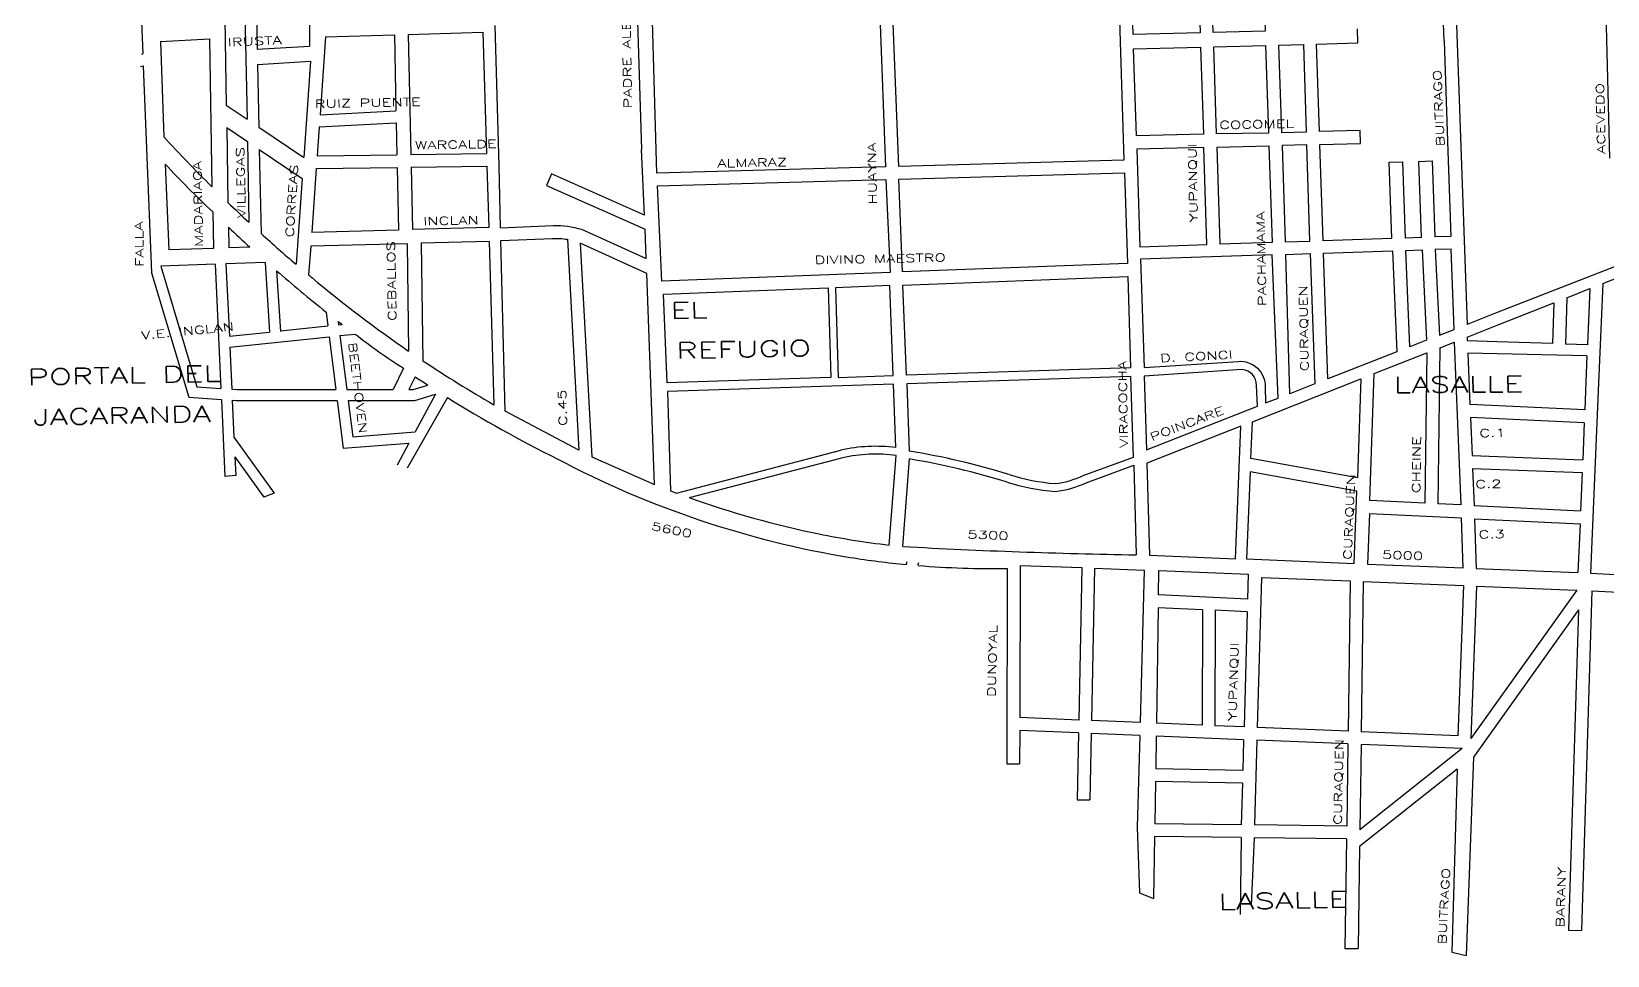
# Model space of a CAD drawing. Header units: millimetres. Extents: x 4375152 to 4409667, y 6523746 to 6549185.
# Drawn here: x 4376885 to 4378854, y 6531352 to 6532505 of the extents above; entities that cross this region are included whole.
import ezdxf

# ---------------------------------------------------------------- set-up
doc = ezdxf.new("R2010")
doc.units = ezdxf.units.MM
for name, color, linetype in [('LINEA CALLE', 252, 'Continuous'), ('NOMBRE BARRIO', 8, 'Continuous'), ('NOMBRE CALLE', 252, 'Continuous')]:
    doc.layers.add(name, color=color, linetype=linetype)
doc.styles.add('ROMANS', font='romans')
doc.styles.add('S1', font='ROMANS')

msp = doc.modelspace()

# ---------------------------------------------------------------- linework, layer by layer
at = {"layer": 'LINEA CALLE', "transparency": 33554687}
for p, q in [((4377010.4, 6532810), (4377023.8, 6532477.1)), ((4378649.4, 6532493.5), (4378644.4, 6532637.2)), ((4377125.5, 6532556.7), (4377128.1, 6532413)), ((4377150.7, 6532557.6), (4377154.1, 6532395.4)), ((4377165.2, 6532558.2), (4377166.7, 6532482.8)), ((4377231.4, 6532560.5), (4377232.1, 6532486.7)), ((4378851.6, 6532528.1), (4378856.1, 6532347)), ((4377468.8, 6532337.4), (4377464.2, 6532512.3)), ((4377641.7, 6532516.9), (4377647, 6532357.7)), ((4378664.7, 6532525.1), (4378678.2, 6532139.4)), ((4377045.7, 6532492.7), (4377107.2, 6532495.7)), ((4377045.7, 6532492.7), (4377049.9, 6532373.7)), ((4377107.2, 6532495.7), (4377110, 6532311.2)), ((4377166.7, 6532482.8), (4377232.1, 6532486.7)), ((4377252.1, 6532498.4), (4377245.2, 6532400.8)), ((4377252.1, 6532498.4), (4377338.1, 6532500.9)), ((4377338.1, 6532500.9), (4377340.1, 6532405.8)), ((4377355.4, 6532501.4), (4377448.5, 6532504.1)), ((4377355.4, 6532501.4), (4377358.6, 6532351.4)), ((4377448.5, 6532504.1), (4377453.2, 6532352.6)), ((4378490.3, 6532489.4), (4378541.8, 6532490.7)), ((4378493.9, 6532380), (4378490.3, 6532489.4)), ((4378649.4, 6532493.5), (4378653.8, 6532367.7)), ((4377022, 6532476.7), (4377023.8, 6532477.1)), ((4377167.1, 6532464), (4377233.2, 6532467.9)), ((4377233.2, 6532467.9), (4377224.8, 6532347.8)), ((4377021, 6532461.4), (4377024.4, 6532462.1)), ((4377024.4, 6532462.1), (4377034.8, 6532203.8)), ((4377167.1, 6532464), (4377168.7, 6532385.6)), ((4377232, 6532453.9), (4377232.1, 6532451.9)), ((4377128.1, 6532413), (4377154.1, 6532395.4)), ((4377244.2, 6532385.9), (4377340.4, 6532390.9)), ((4377245.2, 6532400.8), (4377340.1, 6532405.8)), ((4377340.4, 6532390.9), (4377341.3, 6532351.2)), ((4377128.6, 6532385.1), (4377130.2, 6532291.5)), ((4377128.6, 6532385.1), (4377154.7, 6532367.5)), ((4377168.7, 6532385.6), (4377224.8, 6532347.8)), ((4377244.2, 6532385.9), (4377241.6, 6532349.9)), ((4378544.7, 6532381.3), (4378493.9, 6532380)), ((4377154.7, 6532367.5), (4377156.2, 6532266.9)), ((4377169.3, 6532357.6), (4377222.9, 6532321.5)), ((4377169.3, 6532357.6), (4377171.5, 6532252.9)), ((4377241.6, 6532349.9), (4377341.3, 6532351.2)), ((4377358.6, 6532351.4), (4377453.2, 6532352.6)), ((4378494.4, 6532363.9), (4378545.2, 6532365.1)), ((4378653.8, 6532367.7), (4378658, 6532249.2)), ((4377051.9, 6532339.3), (4377056.2, 6532232.3)), ((4377240.5, 6532334.1), (4377234.9, 6532254.3)), ((4377240.5, 6532334.1), (4377341.6, 6532335.4)), ((4377341.6, 6532335.4), (4377343.3, 6532257.2)), ((4377358.9, 6532335.6), (4377453.7, 6532336.8)), ((4377358.9, 6532335.6), (4377360.6, 6532257.7)), ((4377453.7, 6532336.8), (4377456.1, 6532260.3)), ((4377222.9, 6532321.5), (4377215.2, 6532214.4)), ((4377111.1, 6532279.9), (4377111.9, 6532234.2)), ((4377130.8, 6532260.6), (4377131.3, 6532234.9)), ((4377343.3, 6532257.2), (4377234.9, 6532254.3)), ((4377456.1, 6532260.3), (4377360.6, 6532257.7)), ((4379009.9, 6532269), (4378715.7, 6532154.1)), ((4377111.9, 6532234.2), (4377056.2, 6532232.3)), ((4377111.9, 6532236), (4377111.4, 6532236)), ((4377157.6, 6532235.8), (4377131.3, 6532234.9)), ((4377233.7, 6532236.9), (4377230.9, 6532201.1)), ((4377354.1, 6532240.1), (4377233.7, 6532236.9)), ((4377354.1, 6532240.1), (4377355.9, 6532106.1)), ((4377456.7, 6532242.9), (4377371.7, 6532240.6)), ((4377371.7, 6532240.6), (4377373.8, 6532094)), ((4377456.7, 6532242.9), (4377462.5, 6532038.9)), ((4378658, 6532249.2), (4378637.8, 6532248.5)), ((4378847.7, 6532190.4), (4378962.8, 6532235.7)), ((4377114.2, 6532214.4), (4377046.5, 6532212)), ((4377046.5, 6532212), (4377091.4, 6532061.6)), ((4377114.2, 6532214.4), (4377121.3, 6532059.4)), ((4377176.5, 6532216.5), (4377127.7, 6532214.8)), ((4377127.7, 6532214.8), (4377131.9, 6532124.6)), ((4377176.5, 6532216.5), (4377182.2, 6532129.7)), ((4377034.8, 6532203.8), (4377081.1, 6532048.7)), ((4377190.8, 6532206.4), (4377195.8, 6532130.6)), ((4378803, 6532172.7), (4378801.1, 6532114.9)), ((4378803, 6532172.7), (4378831.5, 6532184)), ((4378831.5, 6532184), (4378828.6, 6532114)), ((4378847.7, 6532190.4), (4378842.2, 6532056.4)), ((4377252.8, 6532154.6), (4377254.9, 6532137.5)), ((4378715.7, 6532154.1), (4378678.2, 6532139.4)), ((4378715.7, 6532138.3), (4378786.7, 6532166.3)), ((4378786.7, 6532166.3), (4378785.1, 6532115.4)), ((4377195.7, 6532131.3), (4377254.9, 6532137.5)), ((4377267.9, 6532143.1), (4377268.4, 6532138.9)), ((4377268.4, 6532138.9), (4377272.7, 6532139.4)), ((4378678.3, 6532123.6), (4378715.7, 6532138.3)), ((4377131.9, 6532124.6), (4377182.2, 6532129.9)), ((4377132.5, 6532111), (4377256.6, 6532124)), ((4377256.6, 6532124), (4377264.9, 6532058.1)), ((4377270.1, 6532125.5), (4377289, 6532127.4)), ((4377270.1, 6532125.5), (4377278.6, 6532058.1)), ((4378678.3, 6532123.6), (4378678.5, 6532118.8)), ((4378715.7, 6532117.6), (4378678.5, 6532118.8)), ((4378785.1, 6532115.4), (4378715.7, 6532117.6)), ((4378828.6, 6532114), (4378801.1, 6532114.9)), ((4377132.5, 6532111), (4377134.9, 6532058.5)), ((4378679.1, 6532103.4), (4378681.8, 6532039.4)), ((4378715.7, 6532102.6), (4378679.1, 6532103.4)), ((4378828, 6532100.2), (4378715.7, 6532102.6)), ((4378828, 6532100.2), (4378826.2, 6532056.4)), ((4377349.5, 6532084.7), (4377336.6, 6532058.2)), ((4377363.9, 6532074), (4377356.3, 6532058.2)), ((4378258.3, 6532074.3), (4377978.1, 6532065.3)), ((4378261.4, 6531973.8), (4378258.3, 6532074.3)), ((4377091.4, 6532061.6), (4377121.3, 6532059.4)), ((4377134.9, 6532058.5), (4377141.8, 6532058)), ((4377141.8, 6532058), (4377264.9, 6532058.1)), ((4377278.6, 6532058.1), (4377336.6, 6532058.2)), ((4377356.3, 6532058.2), (4377361.7, 6532058.2)), ((4377361.7, 6532058.2), (4377379.9, 6532063.7)), ((4377961.6, 6532064.7), (4377679.1, 6532055.7)), ((4377679.1, 6532055.7), (4377683.1, 6531931.6)), ((4377964.5, 6531985.8), (4377961.6, 6532064.7)), ((4377978.1, 6532065.3), (4377981.2, 6531981.3)), ((4378826.2, 6532056.4), (4378825.3, 6532032.7)), ((4378842.2, 6532056.4), (4378832.5, 6531828.8)), ((4377081.1, 6532048.7), (4377121.9, 6532045.8)), ((4377121.9, 6532045.8), (4377126.3, 6531949.5)), ((4377135.5, 6532044.8), (4377140.8, 6532044.4)), ((4377135.5, 6532044.8), (4377137.7, 6531998.8)), ((4377140.8, 6532044.4), (4377266.6, 6532044.5)), ((4377266.6, 6532044.5), (4377274.2, 6531984.7)), ((4377280.3, 6532044.5), (4377363.7, 6532044.6)), ((4377280.3, 6532044.5), (4377286, 6531999.2)), ((4377404.3, 6532048.1), (4377354.2, 6531960)), ((4377363.7, 6532044.6), (4377389.6, 6532052.5)), ((4377389.6, 6532052.5), (4377363.9, 6532005.3)), ((4378825.3, 6532032.7), (4378681.8, 6532039.4)), ((4378682.5, 6532023.3), (4378684.4, 6531975.8)), ((4378824.6, 6532016.6), (4378682.5, 6532023.3)), ((4378824.6, 6532016.6), (4378822.7, 6531970.5)), ((4377137.7, 6531998.8), (4377188.1, 6531928.9)), ((4377286, 6531999.2), (4377363.9, 6532005.3)), ((4377274.2, 6531984.7), (4377356.2, 6531991.1)), ((4377356.2, 6531991.1), (4377341.5, 6531963.7)), ((4377690.7, 6531928.8), (4377895.9, 6531982.5)), ((4377956.4, 6531864), (4377964.9, 6531975.9)), ((4378684.4, 6531975.8), (4378822.7, 6531970.5)), ((4377138.8, 6531974), (4377139.9, 6531950.6)), ((4377138.8, 6531974), (4377175.1, 6531923.6)), ((4377898.2, 6531973), (4377706.3, 6531923.1)), ((4377973.2, 6531862.2), (4377981.6, 6531971.4)), ((4378198.4, 6531950.8), (4378261.4, 6531973.8)), ((4378202.2, 6531941.8), (4378261.8, 6531963.5)), ((4378261.8, 6531963.5), (4378264.9, 6531851.8)), ((4378685.1, 6531959.7), (4378687, 6531913.2)), ((4378685.1, 6531959.7), (4378822, 6531954.4)), ((4377139.9, 6531950.6), (4377126.3, 6531949.5)), ((4377139.5, 6531950.6), (4377139, 6531950.6)), ((4378822, 6531954.4), (4378820, 6531906.8)), ((4377188.1, 6531928.9), (4377175.1, 6531923.6)), ((4378687, 6531913.2), (4378820, 6531906.8)), ((4378687.7, 6531896.7), (4378689.7, 6531834.8)), ((4378687.7, 6531896.7), (4378819.4, 6531890.3)), ((4378819.4, 6531890.3), (4378816.5, 6531829.6)), ((4377978.4, 6531843.1), (4377976.9, 6531838.9)), ((4377993, 6531841.7), (4377991.7, 6531838.5)), ((4378119.7, 6531838.5), (4378119.3, 6531648.5)), ((4378103.7, 6531834.8), (4378103.3, 6531591)), ((4378196.8, 6531835.9), (4378193, 6531645.5)), ((4378212.7, 6531835.3), (4378209, 6531644.8)), ((4378274.9, 6531832.8), (4378269.7, 6531642.3)), ((4378421.2, 6531823.6), (4378416, 6531636.3)), ((4378532, 6531819.1), (4378529.7, 6531631.6)), ((4378548.5, 6531818.5), (4378546.1, 6531631)), ((4378673.7, 6531813.5), (4378666.8, 6531626)), ((4378690.2, 6531812.8), (4378683.1, 6531622.5)), ((4378815.4, 6531807.7), (4378683.1, 6531622.5)), ((4378834.2, 6531806.7), (4378821.1, 6531382.8)), ((4378292.4, 6531785.8), (4378290.1, 6531641.5)), ((4378347.7, 6531783.2), (4378292.4, 6531785.8)), ((4378347.7, 6531783.2), (4378347.2, 6531639.1)), ((4378363.7, 6531782.5), (4378363.1, 6531638.5)), ((4378403.5, 6531780.6), (4378363.7, 6531782.5)), ((4378403.5, 6531780.6), (4378399.6, 6531637)), ((4378817.5, 6531783.2), (4378686.1, 6531599.2)), ((4378817.5, 6531783.2), (4378805.1, 6531383.3)), ((4378193, 6531645.5), (4378119.3, 6531648.5)), ((4378269.7, 6531642.3), (4378209, 6531644.8)), ((4378347.2, 6531639.1), (4378290.1, 6531641.5)), ((4378119.3, 6531632.5), (4378119.2, 6531591)), ((4378192.7, 6531629.5), (4378119.3, 6531632.5)), ((4378192.7, 6531629.5), (4378191.1, 6531546.1)), ((4378208.7, 6531628.9), (4378207, 6531545.8)), ((4378269.3, 6531626.4), (4378208.7, 6531628.9)), ((4378269.3, 6531626.4), (4378266.2, 6531511.8)), ((4378289.8, 6531625.5), (4378289.2, 6531584.8)), ((4378399.1, 6531621), (4378289.8, 6531625.5)), ((4378399.6, 6531637), (4378363.1, 6531638.5)), ((4378399.1, 6531621), (4378398.1, 6531582.6)), ((4378415.6, 6531620.3), (4378412.7, 6531514.6)), ((4378529.4, 6531615.7), (4378415.6, 6531620.3)), ((4378529.7, 6531631.6), (4378416, 6531636.3)), ((4378666.8, 6531626), (4378546.1, 6531631)), ((4378529.4, 6531615.7), (4378527.9, 6531513.2)), ((4378545.9, 6531615), (4378544.3, 6531508.3)), ((4378672, 6531609.8), (4378544.3, 6531508.3)), ((4378672, 6531609.8), (4378545.9, 6531615)), ((4378103.3, 6531591), (4378119.2, 6531591)), ((4378398.1, 6531582.6), (4378289.2, 6531584.8)), ((4378665.7, 6531584.4), (4378544, 6531487.7)), ((4378665.7, 6531584.4), (4378659.1, 6531355.6)), ((4378686.1, 6531599.2), (4378677.1, 6531351.7)), ((4378288.9, 6531568.8), (4378288, 6531516.1)), ((4378397.6, 6531566.7), (4378288.9, 6531568.8)), ((4378397.6, 6531566.7), (4378396.2, 6531514.8)), ((4378191.1, 6531546.1), (4378207, 6531545.8)), ((4378266.2, 6531511.8), (4378268.9, 6531429.8)), ((4378396.2, 6531514.8), (4378288, 6531516.1)), ((4378527.9, 6531513.2), (4378412.7, 6531514.6)), ((4378287.8, 6531500.1), (4378286.5, 6531422.9)), ((4378395.8, 6531498.8), (4378287.8, 6531500.1)), ((4378395.8, 6531498.8), (4378394.7, 6531402.7)), ((4378412.2, 6531498.6), (4378408.5, 6531414)), ((4378527.7, 6531497.3), (4378412.2, 6531498.6)), ((4378527.7, 6531497.3), (4378525.6, 6531360.5)), ((4378544, 6531487.7), (4378542.1, 6531360.2)), ((4378268.9, 6531429.8), (4378286.5, 6531422.9)), ((4378805.1, 6531383.3), (4378821.1, 6531382.8)), ((4378525.6, 6531360.5), (4378542.1, 6531360.2)), ((4378659.1, 6531355.6), (4378677.1, 6531351.7))]:
    msp.add_line(p, q, dxfattribs=at)
at = {"layer": 'LINEA CALLE', "ltscale": 0.2, "transparency": 33554687}
msp.add_line((4377683.1, 6531931.6), (4377690.7, 6531928.8), dxfattribs=at)
at = {"layer": 'LINEA CALLE', "transparency": 33554687}
for points in [[(4378340.5, 6532630), (4378344.6, 6532503.3), (4378261.1, 6532501.1), (4378257, 6532628)], [(4378243.6, 6532532.8), (4378249.4, 6532344.3), (4377968.1, 6532336.5), (4377960.9, 6532525.3)], [(4377944.5, 6532524.9), (4377951.5, 6532336), (4377666.1, 6532328.1), (4377660.5, 6532517.4)], [(4378541.8, 6532490.7), (4378541.4, 6532508.5)], [(4378477.4, 6532379.5), (4378446.6, 6532378.7), (4378443.1, 6532488.1), (4378473.8, 6532488.9), (4378477.4, 6532379.5)], [(4378545.2, 6532365.1), (4378544.7, 6532381.3)], [(4377650.7, 6532275.9), (4377647, 6532357.7)], [(4378477.9, 6532363.5), (4378447.2, 6532362.8), (4378451.1, 6532242.4), (4378481.9, 6532243.4), (4378477.9, 6532363.5)], [(4378498.3, 6532243.8), (4378494.4, 6532363.9)], [(4377470.8, 6532260), (4377468.8, 6532337.4)], [(4378584.2, 6532246.7), (4378581.1, 6532341.7), (4378597.6, 6532342.3), (4378600.8, 6532247.2)], [(4378621.2, 6532247.9), (4378618.1, 6532342.9), (4378634.6, 6532343.5), (4378637.8, 6532248.5)], [(4377650.7, 6532275.9), (4377534.3, 6532327.4), (4377528, 6532312.9), (4377651.4, 6532258.3)], [(4378584.2, 6532246.7), (4378498.3, 6532243.8)], [(4378621.2, 6532247.9), (4378600.7, 6532247.2)]]:
    msp.add_lwpolyline(points, dxfattribs=at)
for points in [[(4378421.9, 6532631.9), (4378426, 6532505.5), (4378361.1, 6532503.8), (4378356.9, 6532630.4)], [(4378365.2, 6532377.3), (4378361.7, 6532485.9), (4378426.6, 6532487.6), (4378430.2, 6532378.2)], [(4378265.1, 6532374.7), (4378261.6, 6532483.3), (4378345.2, 6532485.5), (4378348.8, 6532376.7)], [(4378269.6, 6532236.4), (4378353.3, 6532239.2), (4378349.3, 6532360.3), (4378265.7, 6532358.2)], [(4378434.6, 6532241.8), (4378369.7, 6532239.7), (4378365.8, 6532360.7), (4378430.7, 6532362.3)], [(4377957.6, 6532204.3), (4377672.3, 6532193.5), (4377666.8, 6532312.3), (4377952.1, 6532320.2)], [(4378253.8, 6532215.5), (4377972.9, 6532204.9), (4377968.5, 6532320.7), (4378250.1, 6532328.5)], [(4377653.5, 6532203.1), (4377570.1, 6532240.6), (4377584.8, 6531974.2), (4377662.9, 6531939.4)], [(4378590.4, 6532105.1), (4378504.3, 6532071.5), (4378498.9, 6532228.3), (4378585.1, 6532231.1)], [(4378601.6, 6532231.6), (4378622, 6532232.3), (4378627.5, 6532119.6), (4378606.6, 6532111.4)], [(4378658.3, 6532233.5), (4378638.5, 6532232.8), (4378643.7, 6532125.9), (4378662, 6532133.1)], [(4378451.6, 6532226.7), (4378482.4, 6532227.7), (4378488.1, 6532065.1), (4378456.8, 6532052.9)], [(4378254.3, 6532199), (4378257.9, 6532085), (4377977.7, 6532076), (4377973.5, 6532188.4)], [(4377674.5, 6532177.1), (4377880.2, 6532184.9), (4377883.5, 6532073), (4377678.7, 6532066.4)], [(4377957, 6532187.8), (4377889.2, 6532185.2), (4377892.7, 6532073.3), (4377961.2, 6532075.5)], [(4378642.1, 6531915.4), (4378644.4, 6532110.2), (4378662.1, 6532117.2), (4378670.5, 6531914)], [(4378627.8, 6532103.7), (4378625.6, 6531916.2), (4378556.8, 6531919.5), (4378562.3, 6532077.9)], [(4378545.6, 6532071.3), (4378541.3, 6531947.7), (4378408.1, 6531972), (4378410.1, 6532017.9)], [(4378404.8, 6531827.6), (4378403.9, 6531796.5), (4378292.7, 6531801.8), (4378293.2, 6531832.1)]]:
    msp.add_lwpolyline(points, close=True, dxfattribs=at)
at = {"layer": 'LINEA CALLE', "transparency": 33554687, "flags": 128}
for points in [[(4377049.9, 6532373.7, 0.011386), (4377110, 6532311.2, 0.02349)], [(4377051.9, 6532339.3, 0.015312), (4377111.1, 6532279.9, 0.006066)], [(4377130.2, 6532291.5, 0.004689), (4377156.2, 6532266.9, 0.02349)], [(4377130.8, 6532260.6, 0.004745), (4377157.6, 6532235.8, 0.006066)], [(4377171.5, 6532252.9, 0.007648), (4377215.2, 6532214.4, 0.02349)], [(4377190.8, 6532206.4, 0.005125), (4377220.9, 6532180.9, -0.001145), (4377252.8, 6532154.6, 0.081121)], [(4377230.9, 6532201.1, 0.000682), (4377234.9, 6532197.8, 0.02349), (4377355.9, 6532106.1, 0.081165)], [(4377267.9, 6532143.1, -0.024135), (4377272.7, 6532139.4, 0.081121)], [(4377289, 6532127.4, 0.024081), (4377349.5, 6532084.7)], [(4377373.8, 6532094, 0.016148), (4377462.5, 6532038.9, 0.081165)], [(4377363.9, 6532074, -0.003999), (4377379.9, 6532063.7, 0.081121)], [(4377404.3, 6532048.1, 0.023662), (4377541.5, 6531971.6, 0.081121), (4377907.5, 6531848.5, 0.016426), (4377977.9, 6531839.7)], [(4377992.5, 6531838.4, 0.0243), (4378103.7, 6531834.8)], [(4378119.7, 6531838.5, 0.429672), (4378119.7, 6531838.5), (4378196.8, 6531835.9)]]:
    msp.add_lwpolyline(points, format="xyb", dxfattribs=at)
at = {"layer": 'LINEA CALLE', "transparency": 33554687}
for points in [[(4377470.8, 6532260), (4377536.6, 6532262.9, -0.076205), (4377571.8, 6532258.1), (4377652.8, 6532221.6), (4377651.4, 6532258.3)], [(4378274.7, 6532085.6), (4378392.2, 6532093.2, -0.44913), (4378426, 6532061.2), (4378426.6, 6532041.3), (4378442.2, 6532047.3), (4378434.6, 6532226.2), (4378270.1, 6532220.8), (4378274.7, 6532085.6)]]:
    msp.add_lwpolyline(points, format="xyb", dxfattribs=at)
for points in [[(4377554.3, 6532245.6), (4377568.4, 6531982.3), (4377476.3, 6532031), (4377471.2, 6532244), (4377535.8, 6532246.8, -0.042313)], [(4378277.7, 6531983), (4378416.5, 6532037.2), (4378415.2, 6532063.5, 0.395803), (4378397.4, 6532082.9), (4378274.7, 6532074.8)]]:
    msp.add_lwpolyline(points, format="xyb", close=True, dxfattribs=at)
at = {"layer": 'LINEA CALLE', "transparency": 33554687, "flags": 128}
for points in [[(4378281.4, 6531851.2), (4378389, 6531846.8), (4378395.6, 6532012.2), (4378278.3, 6531966)], [(4378407.3, 6531955.4), (4378402.6, 6531846.8), (4378537.3, 6531840.9), (4378540.7, 6531931.1)], [(4378556.3, 6531903), (4378553.7, 6531840.2), (4378673.2, 6531835.5), (4378671.2, 6531897.5)]]:
    msp.add_lwpolyline(points, close=True, dxfattribs=at)
for points in [[(4378212.7, 6531835.3), (4378274.9, 6531832.8)], [(4378421.2, 6531823.6), (4378532, 6531819.1)], [(4378548.5, 6531818.5), (4378673.7, 6531813.5)], [(4378689.7, 6531834.8), (4378805.2, 6531830.2), (4378816.5, 6531829.6)], [(4378832.5, 6531828.8), (4378950.9, 6531822.8)], [(4378690.2, 6531812.8), (4378804.2, 6531808.2), (4378815.4, 6531807.7)], [(4378834.2, 6531806.7), (4378950.7, 6531800.8)]]:
    msp.add_lwpolyline(points, dxfattribs=at)
at = {"layer": 'LINEA CALLE', "transparency": 33554687}
for centre, radius, start, end in [((4377940, 6531779.5), 207.7, 83.2244, 102.2575), ((4377940, 6531779.5), 197.9, 82.7832, 102.1991), ((4377828.5, 6531049.6), 944.1, 72.8864, 80.6942), ((4377828.5, 6531049.6), 934.4, 72.8876, 80.5734), ((4378187.1, 6532210.5), 280.6, 252.6615, 265.2028), ((4378187.1, 6532210.5), 270.9, 252.6574, 265.0023), ((4378150.7, 6532050), 110.1, 276.6647, 295.6738), ((4378150.7, 6532050), 119.8, 276.1836, 295.4444), ((4378098.3, 6533018.4), 1163.3, 250.3089, 258.618), ((4378101.1, 6533030.6), 1175.9, 258.601, 260.6942), ((4378085.2, 6532975.4), 1118.9, 261.0431, 263.3889), ((4378380.3, 6539199.7), 7348.8, 266.82456, 269.09998)]:
    msp.add_arc(centre, radius, start, end, dxfattribs=at)

# ---------------------------------------------------------------- texts
at = {"layer": 'NOMBRE BARRIO', "transparency": 33554687, "style": 'S1', "width": 1.5}
for s, rotation, p in [('EL', 1.1637, (4377683.5, 6532146.7)), ('REFUGIO', 1.1637, (4377690.5, 6532096.7)), ('PORTAL DEL', 1.1637, (4376880, 6532063.4)), ('LASALLE', 0.4142, (4378586.7, 6532053.9)), ('LASALLE', 0.4142, (4378586.7, 6532053.9)), ('JACARANDA', 1.1637, (4376887, 6532013.4)), ('LASALLE', 1.1637, (4378367.8, 6531408.7))]:
    msp.add_text(s, height=20, rotation=rotation, dxfattribs=at).set_placement(p)
at = {"layer": 'NOMBRE CALLE', "transparency": 33554687, "style": 'ROMANS', "width": 1.5}
for s, rotation, p in [('PADRE ALBERIONE', 91.1256, (4377634.9, 6532409.1)), ('IRUSTA', 2.4863, (4377130.1, 6532486.5)), ('BUITRAGO', 92.5752, (4378650, 6532361.7)), ('ACEVEDO', 91.1256, (4378850.9, 6532352.1)), ('RUIZ PUENTE', 1.1256, (4377238.7, 6532409.7)), ('COCOMEL', 1.1256, (4378368.6, 6532383.2)), ('WARCALDE', 1.1256, (4377363.8, 6532357.9)), ('VILLEGAS', 91.1256, (4377152.1, 6532272.3)), ('HUAYNA', 91.1256, (4377940.8, 6532289.1)), ('YUPANQUI', 91.1256, (4378341.7, 6532266.8)), ('MADARIAGA', 91.1256, (4377098.9, 6532236.1)), ('CORREAS', 86.2714, (4377211.9, 6532247.6)), ('ALMARAZ', 1.1256, (4377741.5, 6532335.4)), ('INCLAN', 1.1256, (4377374.2, 6532263.2)), ('PACHAMAMA', 91.1256, (4378427.3, 6532162.2)), ('FALLA', 91.1256, (4377024.9, 6532211.3)), ('CEBALLOS', 91.1256, (4377340.5, 6532143.8)), ('DIVINO MAESTRO', 1.1256, (4377863.2, 6532214.8)), ('CURAQUEN', 91.1256, (4378480.3, 6532080.9)), ('V.E. INGLAN', 5.6641, (4377022.3, 6532120.4)), ('BEETHOVEN', 276.7897, (4377280.7, 6532116.5)), ('VIRACOCHA', 91.1256, (4378254.5, 6531985.3)), ('D. CONCI', 2.9453, (4378295, 6532092.1)), ('C.45', 91.1256, (4377553.5, 6532012.6)), ('POINCARE', 20.6781, (4378284.3, 6531993.5)), ('CHEINE', 89.3368, (4378619.5, 6531928.6)), ('C.1', 1.1256, (4378693.7, 6531998.6)), ('CURAQUEN', 87.4447, (4378533.6, 6531845.2)), ('C.2', 1.1256, (4378688.6, 6531934.9)), ('5600', 348.6756, (4377658.4, 6531883)), ('5300', 358.0568, (4378053.9, 6531872.2)), ('C.3', 1.1256, (4378692.7, 6531872.2)), ('5000', 357.9283, (4378571.8, 6531847.2)), ('DUNOYAL', 88.5109, (4378088.9, 6531674.1)), ('YUPANQUI', 88.2936, (4378389.9, 6531644.1)), ('CURAQUEN', 88.6885, (4378521.4, 6531514.5)), ('BUITRAGO', 86.9077, (4378651.9, 6531365.1)), ('BARANY', 88.1518, (4378799.3, 6531386.1))]:
    msp.add_text(s, height=10, rotation=rotation, dxfattribs=at).set_placement(p)

doc.saveas('drawing.dxf')
